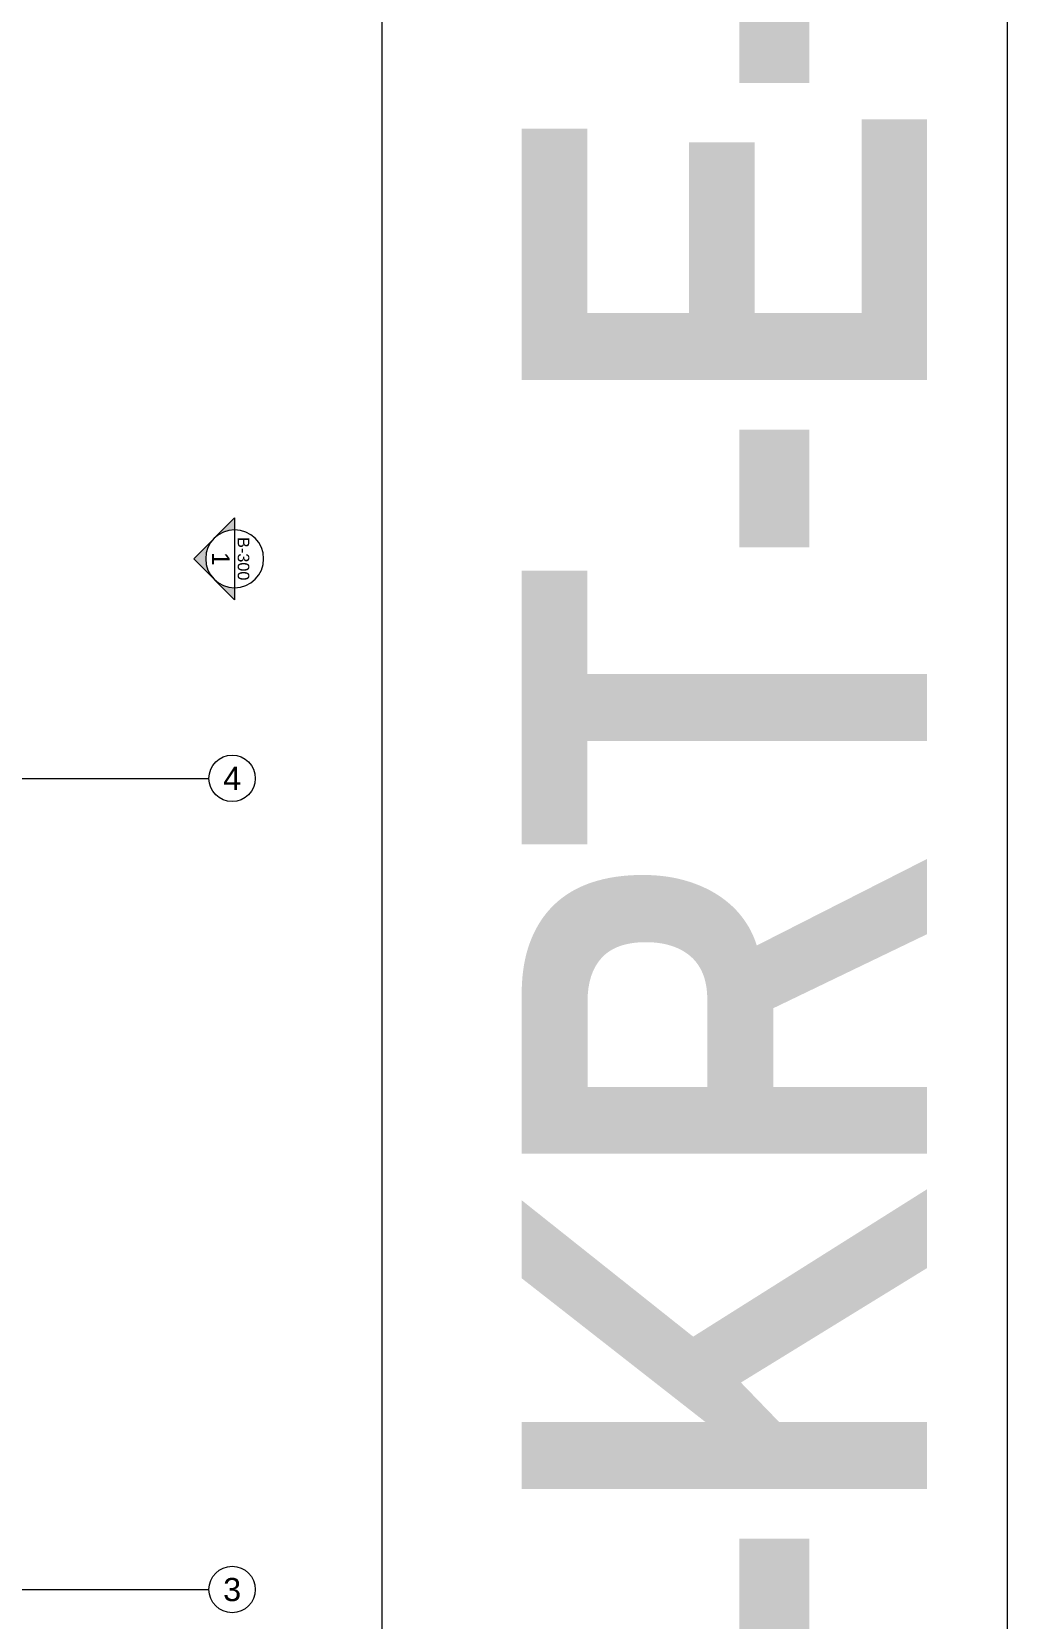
# Model space of a CAD drawing. Extents: x -2012 to 34975, y -1043 to 8321.
# Drawn here: x 34133 to 34975, y 1042 to 2412 of the extents above; entities that cross this region are included whole.
import ezdxf
from ezdxf.enums import TextEntityAlignment as Align

# ---------------------------------------------------------------- set-up
doc = ezdxf.new("R2010")
doc.units = 0
doc.header["$LTSCALE"] = 25
doc.layers.get('0').update_dxf_attribs({"color": 9, "lineweight": 9})
for name, color, linetype, lineweight in [('21', 9, 'Continuous', 9), ('24', 9, 'Continuous', 9), ('40A', 9, 'Continuous', 9)]:
    doc.layers.add(name, color=color, linetype=linetype, lineweight=lineweight)
doc.styles.add('Arial', font='arial.ttf', dxfattribs={"height": 2.5})
doc.styles.add('MuuM_TEXT-BOLD', font='ARIALNB.TTF')

# ---------------------------------------------------------------- blocks, each defined once
blk = doc.blocks.new('0_aks')
at = {"linetype": 'Continuous'}
blk.add_circle((0, 0), 2, dxfattribs=at)
at = {"style": 'Arial'}
blk.add_attdef('AKS', text='', height=2, dxfattribs=at).set_placement((0, 0), align=Align.MIDDLE_CENTER)
blk = doc.blocks.new('p-aks_vw')
at = {"layer": '24', "ltscale": 2}
for points in [[(5680, 1440), (5975, 1440)], [(5680, 740), (5975, 740)]]:
    blk.add_lwpolyline(points, dxfattribs=at)
at = {"layer": '24', "xscale": 10, "yscale": 10, "zscale": 10}
for p, values in [((5995, 1440), {'AKS': '4'}), ((5995, 740), {'AKS': '3'})]:
    blk.add_blockref('0_aks', p, dxfattribs=at).add_auto_attribs(values)
blk = doc.blocks.new('0_exteriorelevation1')
h = blk.add_hatch(color=256)
h.paths.add_polyline_path([(7.07, 0), (0, 7.07), (-7.07, 0)])
h.paths.add_polyline_path([(5, 0, 1), (-5, 0)], flags=16)
blk.add_lwpolyline([(7.07, 0), (0, 7.07), (-7.07, 0), (7.07, 0)])
blk.add_lwpolyline([(7.07, 0), (0, 7.07), (-7.07, 0), (7.07, 0)])
blk.add_circle((0, 0), 5)
at = {"style": 'Arial'}
blk.add_attdef('KESITADI', text='', height=3, dxfattribs=at).set_placement((0, 0), align=Align.BOTTOM_CENTER)
blk.add_attdef('PAFTAADI', text='', height=2, dxfattribs=at).set_placement((0, -0.5), align=Align.TOP_CENTER)

msp = doc.modelspace()

# ---------------------------------------------------------------- linework, layer by layer
at = {"layer": '40A'}
for points in [[(34975, 0), (27980, 0), (27980, 4205), (34975, 4205)], [(28060, 4190), (34435.06, 4190), (34435.06, 15), (28060, 15)]]:
    msp.add_lwpolyline(points, close=True, dxfattribs=at)

# ---------------------------------------------------------------- block references
at = {"layer": '21'}
ref = msp.add_blockref('0_exteriorelevation1', (34308, 1957), dxfattribs=dict(at, xscale=-5, yscale=5, zscale=5, rotation=90))
ref.add_attrib('KESITADI', '1', dxfattribs={"layer": '0', "height": 15, "rotation": 270, "style": 'Arial'}).set_placement((34284.06, 1957), align=Align.BOTTOM_CENTER)
ref.add_attrib('PAFTAADI', 'B-300', dxfattribs={"layer": '0', "height": 10, "rotation": 270, "style": 'Arial'}).set_placement((34320.64, 1957), align=Align.TOP_CENTER)
at = {"layer": '24'}
msp.add_blockref('p-aks_vw', (28310.84, 327.5), dxfattribs=at)

# ---------------------------------------------------------------- texts
at = {"layer": '40A', "style": 'MuuM_TEXT-BOLD'}
msp.add_text('94-KRT-E-B-104', height=350, rotation=90, dxfattribs=at).set_placement((34730.8, 2062.5), align=Align.MIDDLE_CENTER)

doc.saveas('drawing.dxf')
